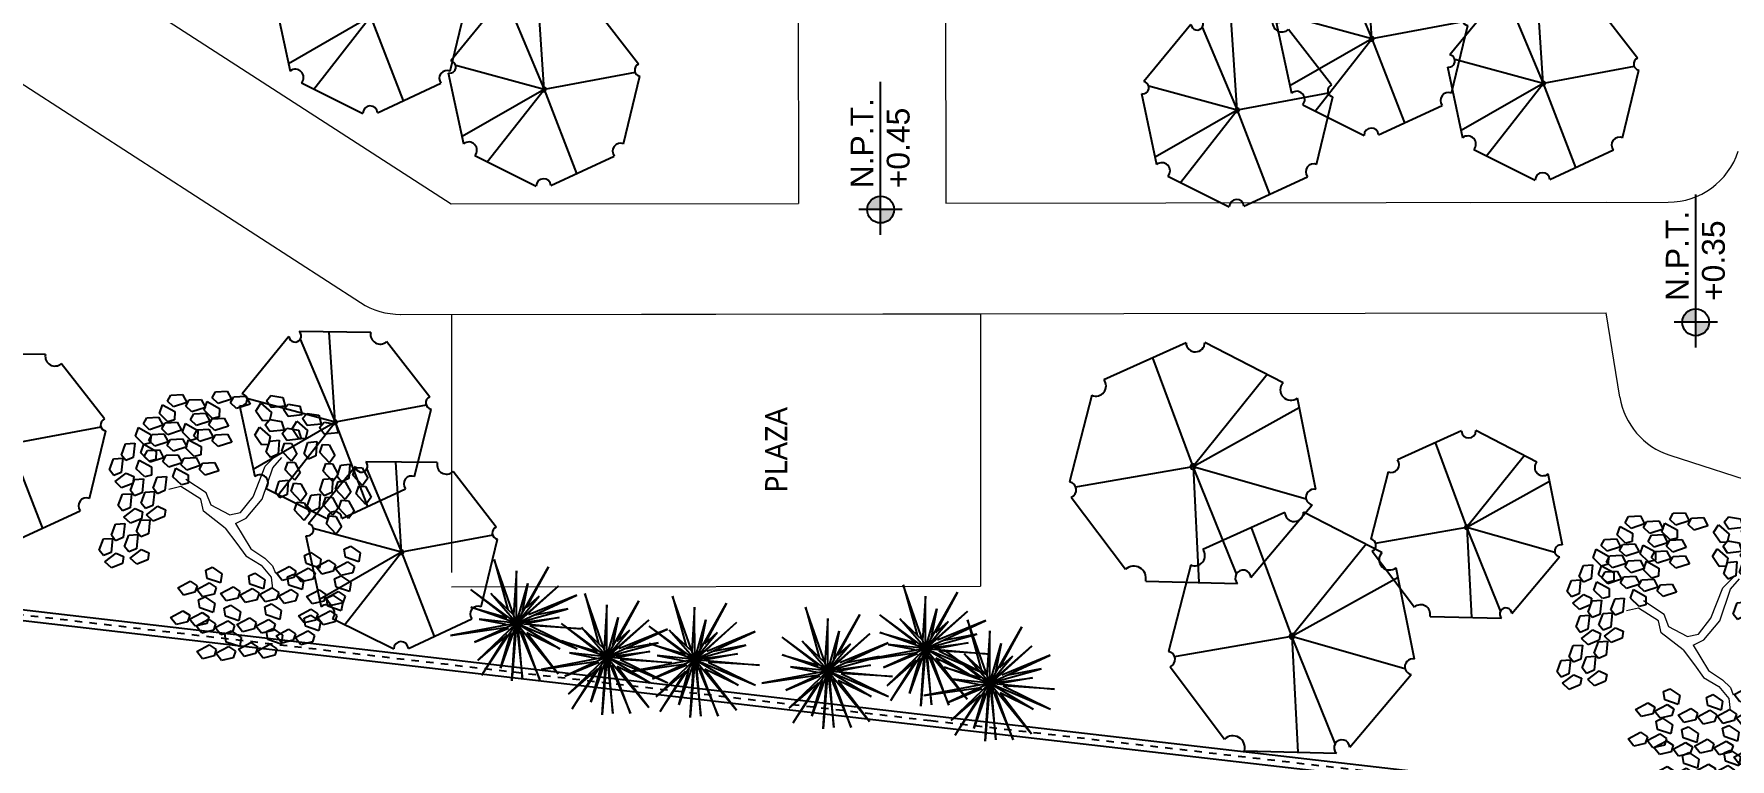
# Model space of a CAD drawing. Header units: feet. Extents: x 1019 to 2236, y -546 to 122.
# Drawn here: x 1074.8 to 1097.82, y -74.8 to -64.95 of the extents above; entities that cross this region are included whole.
import ezdxf

# ---------------------------------------------------------------- set-up
doc = ezdxf.new("R2010")
doc.units = ezdxf.units.FT
doc.header["$LTSCALE"] = 0.05
doc.header["$MEASUREMENT"] = 0
doc.linetypes.add('DASHDOT', pattern=[25.4, 12.7, -6.35, 0, -6.35])
doc.layers.add('A-GENM', color=8, linetype='Continuous', lineweight=9)
doc.layers.add('None', color=7, linetype='Continuous', lineweight=5)
for name, color, linetype in [('PISO', 8, 'Continuous'), ('SOLAR', 2, 'DASHDOT'), ('TXT', 2, 'Continuous')]:
    doc.layers.add(name, color=color, linetype=linetype)
doc.layers.add('PLANTS', color=7, linetype='Continuous', true_color=0x005716)
doc.styles.add('ads', font='trebuc.ttf', dxfattribs={"height": 0.14})
doc.styles.add('ROMAND', font='arial.ttf')

# ---------------------------------------------------------------- blocks, each defined once
blk = doc.blocks.new('Arbol200')
at = {"color": 33, "linetype": 'Continuous'}
for p, q in [((0.457, 0.554), (0.534, 0.672)), ((0.534, 0.672), (0.618, 0.726)), ((0.551, 0.526), (0.678, 0.681)), ((0.678, 0.681), (0.822, 0.726)), ((-0.703, 0.327), (-0.864, 0.436)), ((-0.703, 0.427), (-0.856, 0.517)), ((0.373, 0.354), (0.457, 0.554)), ((0.474, 0.309), (0.551, 0.526)), ((-0.28, 0.372), (-0.703, 0.427)), ((-0.288, 0.254), (-0.703, 0.327)), ((-0.059, 0.136), (-0.288, 0.254)), ((0, 0.218), (-0.28, 0.372)), ((0.093, 0.1), (0, 0.218)), ((0.093, 0.1), (0.373, 0.354)), ((0.339, 0.164), (0.474, 0.309)), ((0, 0), (-0.059, 0.136)), ((0.178, -0.018), (0.339, 0.164)), ((0, 0), (-0.076, -0.254)), ((0.178, -0.018), (0.017, -0.336)), ((-0.22, -0.345), (-0.339, -0.635)), ((-0.127, -0.399), (-0.237, -0.681)), ((-0.076, -0.254), (-0.22, -0.345)), ((0.017, -0.336), (-0.127, -0.399)), ((-0.237, -0.681), (-0.17, -0.826))]:
    blk.add_line(p, q, dxfattribs=at)
at = {"layer": 'PLANTS', "linetype": 'Continuous'}
for p, q in [((-0.697, 1.644), (-0.579, 1.741)), ((-0.579, 1.741), (-0.474, 1.69)), ((0.091, 1.601), (0.15, 1.742)), ((0.15, 1.742), (0.267, 1.747)), ((0.267, 1.747), (0.243, 1.567)), ((-0.926, 1.555), (-0.808, 1.652)), ((-0.914, 1.468), (-0.926, 1.555)), ((-0.703, 1.601), (-0.809, 1.454)), ((-0.808, 1.652), (-0.703, 1.601)), ((-0.685, 1.556), (-0.697, 1.644)), ((-0.58, 1.542), (-0.685, 1.556)), ((-0.474, 1.69), (-0.58, 1.542)), ((-0.477, 1.463), (-0.359, 1.559)), ((-0.359, 1.559), (-0.253, 1.508)), ((0.143, 1.529), (0.091, 1.601)), ((0.243, 1.567), (0.143, 1.529)), ((0.294, 1.605), (0.335, 1.703)), ((0.409, 1.465), (0.294, 1.605)), ((0.335, 1.703), (0.423, 1.692)), ((0.486, 1.553), (0.409, 1.465)), ((0.423, 1.692), (0.486, 1.553)), ((0.489, 1.556), (0.548, 1.697)), ((0.541, 1.484), (0.489, 1.556)), ((0.548, 1.697), (0.665, 1.701)), ((0.665, 1.701), (0.641, 1.522)), ((0.692, 1.56), (0.733, 1.658)), ((0.808, 1.42), (0.692, 1.56)), ((0.733, 1.658), (0.821, 1.647)), ((0.752, 1.501), (0.81, 1.643)), ((0.81, 1.643), (0.927, 1.647)), ((0.821, 1.647), (0.884, 1.508)), ((0.927, 1.647), (0.903, 1.467)), ((0.955, 1.506), (0.995, 1.604)), ((0.995, 1.604), (1.083, 1.593)), ((1.083, 1.593), (1.147, 1.454)), ((-0.939, 1.391), (-0.759, 1.414)), ((-0.904, 1.279), (-0.939, 1.391)), ((-0.809, 1.454), (-0.914, 1.468)), ((-0.759, 1.414), (-0.697, 1.327)), ((-0.697, 1.327), (-0.753, 1.259)), ((-0.706, 1.374), (-0.588, 1.471)), ((-0.694, 1.286), (-0.706, 1.374)), ((-0.483, 1.419), (-0.589, 1.272)), ((-0.588, 1.471), (-0.483, 1.419)), ((-0.465, 1.375), (-0.477, 1.463)), ((-0.477, 1.256), (-0.359, 1.353)), ((-0.359, 1.361), (-0.465, 1.375)), ((-0.253, 1.508), (-0.359, 1.361)), ((-0.359, 1.353), (-0.254, 1.301)), ((-0.248, 1.345), (-0.13, 1.441)), ((-0.236, 1.257), (-0.248, 1.345)), ((-0.025, 1.39), (-0.131, 1.243)), ((-0.13, 1.441), (-0.025, 1.39)), ((0.321, 1.361), (0.361, 1.459)), ((0.436, 1.22), (0.321, 1.361)), ((0.361, 1.459), (0.449, 1.448)), ((0.513, 1.309), (0.436, 1.22)), ((0.449, 1.448), (0.513, 1.309)), ((0.641, 1.522), (0.541, 1.484)), ((0.719, 1.316), (0.76, 1.414)), ((0.834, 1.175), (0.719, 1.316)), ((0.804, 1.43), (0.752, 1.501)), ((0.76, 1.414), (0.848, 1.403)), ((0.903, 1.467), (0.804, 1.43)), ((0.884, 1.508), (0.808, 1.42)), ((0.848, 1.403), (0.911, 1.264)), ((1.07, 1.365), (0.955, 1.506)), ((0.982, 1.261), (1.022, 1.359)), ((1.022, 1.359), (1.11, 1.348)), ((1.059, 1.271), (1.118, 1.412)), ((1.147, 1.454), (1.07, 1.365)), ((1.11, 1.348), (1.173, 1.209)), ((1.118, 1.412), (1.235, 1.416)), ((1.235, 1.416), (1.211, 1.236)), ((1.262, 1.275), (1.303, 1.373)), ((1.303, 1.373), (1.391, 1.362)), ((1.391, 1.362), (1.454, 1.223)), ((-1.41, 1.113), (-1.305, 1.166)), ((-1.404, 0.961), (-1.41, 1.113)), ((-1.305, 1.166), (-1.252, 0.993)), ((-1.13, 1.083), (-1.012, 1.18)), ((-1.012, 1.18), (-0.906, 1.129)), ((-0.906, 1.129), (-1.012, 0.982)), ((-0.753, 1.259), (-0.904, 1.279)), ((-0.9, 1.172), (-0.782, 1.269)), ((-0.888, 1.084), (-0.9, 1.172)), ((-0.677, 1.218), (-0.783, 1.07)), ((-0.782, 1.269), (-0.677, 1.218)), ((-0.718, 1.209), (-0.538, 1.232)), ((-0.684, 1.097), (-0.718, 1.209)), ((-0.589, 1.272), (-0.694, 1.286)), ((-0.533, 1.077), (-0.684, 1.097)), ((-0.538, 1.232), (-0.477, 1.146)), ((-0.477, 1.146), (-0.533, 1.077)), ((-0.49, 1.091), (-0.31, 1.114)), ((-0.455, 0.979), (-0.49, 1.091)), ((-0.465, 1.168), (-0.477, 1.256)), ((-0.36, 1.154), (-0.465, 1.168)), ((-0.254, 1.301), (-0.36, 1.154)), ((-0.31, 1.114), (-0.248, 1.028)), ((-0.131, 1.243), (-0.236, 1.257)), ((0.269, 1.12), (0.328, 1.261)), ((0.321, 1.048), (0.269, 1.12)), ((0.328, 1.261), (0.445, 1.266)), ((0.445, 1.266), (0.421, 1.086)), ((0.472, 1.124), (0.513, 1.222)), ((0.587, 0.984), (0.472, 1.124)), ((0.513, 1.222), (0.601, 1.211)), ((0.583, 0.957), (0.641, 1.098)), ((0.601, 1.211), (0.664, 1.072)), ((0.641, 1.098), (0.758, 1.102)), ((0.758, 1.102), (0.734, 0.922)), ((0.911, 1.264), (0.834, 1.175)), ((1.097, 1.121), (0.982, 1.261)), ((1.111, 1.199), (1.059, 1.271)), ((1.173, 1.209), (1.097, 1.121)), ((1.211, 1.236), (1.111, 1.199)), ((1.377, 1.134), (1.262, 1.275)), ((1.289, 1.03), (1.329, 1.128)), ((1.329, 1.128), (1.418, 1.117)), ((1.454, 1.223), (1.377, 1.134)), ((1.418, 1.117), (1.481, 0.978)), ((-1.478, 0.877), (-1.373, 0.93)), ((-1.472, 0.725), (-1.478, 0.877)), ((-1.327, 0.917), (-1.404, 0.961)), ((-1.373, 0.93), (-1.32, 0.756)), ((-1.252, 0.993), (-1.327, 0.917)), ((-1.142, 0.919), (-0.962, 0.942)), ((-1.108, 0.807), (-1.142, 0.919)), ((-1.118, 0.995), (-1.13, 1.083)), ((-1.012, 0.982), (-1.118, 0.995)), ((-0.962, 0.942), (-0.9, 0.855)), ((-0.783, 1.07), (-0.888, 1.084)), ((-0.571, 0.82), (-0.452, 0.917)), ((-0.304, 0.959), (-0.455, 0.979)), ((-0.452, 0.917), (-0.347, 0.866)), ((-0.341, 0.909), (-0.223, 1.006)), ((-0.329, 0.821), (-0.341, 0.909)), ((-0.248, 1.028), (-0.304, 0.959)), ((-0.118, 0.954), (-0.224, 0.807)), ((-0.223, 1.006), (-0.118, 0.954)), ((0.421, 1.086), (0.321, 1.048)), ((0.499, 0.88), (0.539, 0.978)), ((0.614, 0.739), (0.499, 0.88)), ((0.539, 0.978), (0.627, 0.967)), ((0.635, 0.885), (0.583, 0.957)), ((0.664, 1.072), (0.587, 0.984)), ((0.627, 0.967), (0.691, 0.828)), ((0.734, 0.922), (0.635, 0.885)), ((0.785, 0.961), (0.826, 1.059)), ((0.901, 0.821), (0.785, 0.961)), ((0.826, 1.059), (0.914, 1.048)), ((0.977, 0.909), (0.901, 0.821)), ((0.914, 1.048), (0.977, 0.909)), ((1.015, 0.748), (1.073, 0.889)), ((1.073, 0.889), (1.19, 0.894)), ((1.19, 0.894), (1.166, 0.714)), ((1.404, 0.89), (1.289, 1.03)), ((1.321, 0.829), (1.38, 0.97)), ((1.38, 0.97), (1.497, 0.975)), ((1.481, 0.978), (1.404, 0.89)), ((1.497, 0.975), (1.473, 0.795)), ((1.524, 0.833), (1.565, 0.932)), ((1.565, 0.932), (1.653, 0.921)), ((1.653, 0.921), (1.716, 0.782)), ((-1.545, 0.614), (-1.441, 0.667)), ((-1.395, 0.681), (-1.472, 0.725)), ((-1.441, 0.667), (-1.387, 0.493)), ((-1.32, 0.756), (-1.395, 0.681)), ((-1.348, 0.615), (-1.258, 0.772)), ((-1.258, 0.772), (-1.152, 0.769)), ((-1.24, 0.66), (-1.136, 0.712)), ((-1.235, 0.507), (-1.24, 0.66)), ((-1.131, 0.683), (-1.239, 0.575)), ((-1.152, 0.769), (-1.131, 0.683)), ((-1.136, 0.712), (-1.083, 0.539)), ((-0.956, 0.787), (-1.108, 0.807)), ((-1.053, 0.602), (-0.935, 0.699)), ((-0.9, 0.855), (-0.956, 0.787)), ((-0.935, 0.699), (-0.83, 0.648)), ((-0.824, 0.691), (-0.706, 0.788)), ((-0.812, 0.603), (-0.824, 0.691)), ((-0.601, 0.737), (-0.707, 0.589)), ((-0.706, 0.788), (-0.601, 0.737)), ((-0.583, 0.655), (-0.403, 0.678)), ((-0.549, 0.544), (-0.583, 0.655)), ((-0.559, 0.732), (-0.571, 0.82)), ((-0.453, 0.718), (-0.559, 0.732)), ((-0.347, 0.866), (-0.453, 0.718)), ((-0.403, 0.678), (-0.341, 0.592)), ((-0.224, 0.807), (-0.329, 0.821)), ((0.691, 0.828), (0.614, 0.739)), ((0.812, 0.716), (0.853, 0.815)), ((0.927, 0.576), (0.812, 0.716)), ((0.853, 0.815), (0.941, 0.804)), ((1.004, 0.665), (0.927, 0.576)), ((0.941, 0.804), (1.004, 0.665)), ((1.067, 0.676), (1.015, 0.748)), ((1.166, 0.714), (1.067, 0.676)), ((1.218, 0.752), (1.258, 0.85)), ((1.333, 0.612), (1.218, 0.752)), ((1.258, 0.85), (1.346, 0.839)), ((1.373, 0.757), (1.321, 0.829)), ((1.409, 0.7), (1.333, 0.612)), ((1.346, 0.839), (1.409, 0.7)), ((1.473, 0.795), (1.373, 0.757)), ((1.639, 0.693), (1.524, 0.833)), ((1.551, 0.589), (1.591, 0.687)), ((1.591, 0.687), (1.679, 0.676)), ((1.716, 0.782), (1.639, 0.693)), ((1.679, 0.676), (1.743, 0.537)), ((-1.539, 0.462), (-1.545, 0.614)), ((-1.462, 0.418), (-1.539, 0.462)), ((-1.387, 0.493), (-1.462, 0.418)), ((-1.239, 0.575), (-1.348, 0.615)), ((-1.308, 0.423), (-1.204, 0.476)), ((-1.157, 0.463), (-1.235, 0.507)), ((-1.204, 0.476), (-1.151, 0.302)), ((-1.083, 0.539), (-1.157, 0.463)), ((-1.066, 0.438), (-0.886, 0.461)), ((-1.032, 0.326), (-1.066, 0.438)), ((-1.042, 0.514), (-1.053, 0.602)), ((-0.936, 0.501), (-1.042, 0.514)), ((-0.83, 0.648), (-0.936, 0.501)), ((-0.886, 0.461), (-0.824, 0.374)), ((-0.707, 0.589), (-0.812, 0.603)), ((-0.397, 0.523), (-0.549, 0.544)), ((-0.341, 0.592), (-0.397, 0.523)), ((0.667, 0.467), (0.726, 0.608)), ((0.719, 0.395), (0.667, 0.467)), ((0.726, 0.608), (0.843, 0.612)), ((0.843, 0.612), (0.819, 0.432)), ((0.87, 0.471), (0.911, 0.569)), ((0.985, 0.33), (0.87, 0.471)), ((0.911, 0.569), (0.999, 0.558)), ((0.999, 0.558), (1.062, 0.419)), ((1.244, 0.508), (1.285, 0.606)), ((1.36, 0.367), (1.244, 0.508)), ((1.285, 0.606), (1.373, 0.595)), ((1.436, 0.456), (1.36, 0.367)), ((1.373, 0.595), (1.436, 0.456)), ((1.455, 0.312), (1.514, 0.453)), ((1.514, 0.453), (1.631, 0.458)), ((1.666, 0.449), (1.551, 0.589)), ((1.631, 0.458), (1.607, 0.278)), ((1.743, 0.537), (1.666, 0.449)), ((-1.613, 0.378), (-1.509, 0.431)), ((-1.608, 0.225), (-1.613, 0.378)), ((-1.53, 0.182), (-1.608, 0.225)), ((-1.456, 0.257), (-1.53, 0.182)), ((-1.509, 0.431), (-1.456, 0.257)), ((-1.484, 0.116), (-1.393, 0.273)), ((-1.393, 0.273), (-1.287, 0.27)), ((-1.303, 0.271), (-1.308, 0.423)), ((-1.225, 0.227), (-1.303, 0.271)), ((-1.287, 0.27), (-1.266, 0.184)), ((-1.151, 0.302), (-1.225, 0.227)), ((-1.179, 0.161), (-1.088, 0.318)), ((-1.088, 0.318), (-0.982, 0.315)), ((-0.961, 0.229), (-1.069, 0.121)), ((-0.88, 0.305), (-1.032, 0.326)), ((-0.982, 0.315), (-0.961, 0.229)), ((-0.824, 0.374), (-0.88, 0.305)), ((0.819, 0.432), (0.719, 0.395)), ((0.897, 0.226), (0.938, 0.324)), ((1.012, 0.086), (0.897, 0.226)), ((0.938, 0.324), (1.026, 0.313)), ((1.062, 0.419), (0.985, 0.33)), ((1.026, 0.313), (1.089, 0.174)), ((1.133, 0.24), (1.192, 0.381)), ((1.185, 0.168), (1.133, 0.24)), ((1.192, 0.381), (1.309, 0.385)), ((1.309, 0.385), (1.285, 0.205)), ((1.336, 0.244), (1.377, 0.342)), ((1.451, 0.104), (1.336, 0.244)), ((1.377, 0.342), (1.465, 0.331)), ((1.507, 0.24), (1.455, 0.312)), ((1.465, 0.331), (1.528, 0.192)), ((1.607, 0.278), (1.507, 0.24)), ((1.658, 0.316), (1.699, 0.415)), ((1.773, 0.176), (1.658, 0.316)), ((1.699, 0.415), (1.787, 0.403)), ((1.85, 0.264), (1.773, 0.176)), ((1.787, 0.403), (1.85, 0.264)), ((-1.374, 0.075), (-1.484, 0.116)), ((-1.266, 0.184), (-1.374, 0.075)), ((-1.069, 0.121), (-1.179, 0.161)), ((0.701, -0.087), (0.76, 0.054)), ((0.76, 0.054), (0.877, 0.058)), ((0.877, 0.058), (0.853, -0.122)), ((0.904, -0.083), (0.945, 0.015)), ((0.945, 0.015), (1.033, 0.004)), ((1.089, 0.174), (1.012, 0.086)), ((1.033, 0.004), (1.096, -0.135)), ((1.091, -0.105), (1.149, 0.036)), ((1.149, 0.036), (1.266, 0.04)), ((1.285, 0.205), (1.185, 0.168)), ((1.266, 0.04), (1.242, -0.14)), ((1.363, -0.001), (1.403, 0.098)), ((1.403, 0.098), (1.491, 0.086)), ((1.528, 0.192), (1.451, 0.104)), ((1.491, 0.086), (1.555, -0.053)), ((1.685, 0.072), (1.725, 0.17)), ((1.8, -0.068), (1.685, 0.072)), ((1.725, 0.17), (1.813, 0.159)), ((1.877, 0.02), (1.8, -0.068)), ((1.813, 0.159), (1.877, 0.02)), ((-1.537, -0.09), (-1.446, -0.016)), ((-1.499, -0.238), (-1.537, -0.09)), ((-1.446, -0.016), (-1.357, -0.175)), ((-1.357, -0.175), (-1.414, -0.264)), ((-1.012, -0.226), (-0.921, -0.152)), ((-0.921, -0.152), (-0.832, -0.311)), ((0.753, -0.159), (0.701, -0.087)), ((0.853, -0.122), (0.753, -0.159)), ((1.019, -0.223), (0.904, -0.083)), ((1.096, -0.135), (1.019, -0.223)), ((1.143, -0.177), (1.091, -0.105)), ((1.242, -0.14), (1.143, -0.177)), ((1.294, -0.101), (1.334, -0.003)), ((1.409, -0.241), (1.294, -0.101)), ((1.334, -0.003), (1.422, -0.014)), ((1.478, -0.141), (1.363, -0.001)), ((1.485, -0.153), (1.409, -0.241)), ((1.422, -0.014), (1.485, -0.153)), ((1.555, -0.053), (1.478, -0.141)), ((-1.553, -0.335), (-1.463, -0.262)), ((-1.516, -0.483), (-1.553, -0.335)), ((-1.414, -0.264), (-1.499, -0.238)), ((-1.463, -0.262), (-1.374, -0.42)), ((-1.374, -0.42), (-1.431, -0.51)), ((-1.372, -0.564), (-1.316, -0.391)), ((-1.316, -0.391), (-1.212, -0.372)), ((-1.212, -0.372), (-1.173, -0.452)), ((-1.206, -0.308), (-1.116, -0.234)), ((-1.169, -0.456), (-1.206, -0.308)), ((-1.116, -0.234), (-1.027, -0.392)), ((-1.027, -0.392), (-1.084, -0.482)), ((-1.028, -0.471), (-0.937, -0.398)), ((-0.974, -0.374), (-1.012, -0.226)), ((-0.889, -0.4), (-0.974, -0.374)), ((-0.937, -0.398), (-0.849, -0.556)), ((-0.832, -0.311), (-0.889, -0.4)), ((-0.622, -0.317), (-0.531, -0.243)), ((-0.584, -0.465), (-0.622, -0.317)), ((-0.531, -0.243), (-0.442, -0.402)), ((-0.442, -0.402), (-0.499, -0.491)), ((0.931, -0.328), (0.971, -0.229)), ((1.046, -0.468), (0.931, -0.328)), ((0.971, -0.229), (1.059, -0.24)), ((1.123, -0.379), (1.046, -0.468)), ((1.059, -0.24), (1.123, -0.379)), ((1.321, -0.346), (1.361, -0.247)), ((1.436, -0.486), (1.321, -0.346)), ((1.361, -0.247), (1.449, -0.259)), ((1.512, -0.398), (1.436, -0.486)), ((1.449, -0.259), (1.512, -0.398)), ((-1.431, -0.51), (-1.516, -0.483)), ((-1.384, -0.644), (-1.293, -0.57)), ((-1.347, -0.792), (-1.384, -0.644)), ((-1.256, -0.58), (-1.372, -0.564)), ((-1.293, -0.57), (-1.205, -0.728)), ((-1.173, -0.452), (-1.256, -0.58)), ((-1.223, -0.553), (-1.132, -0.479)), ((-1.185, -0.701), (-1.223, -0.553)), ((-1.084, -0.482), (-1.169, -0.456)), ((-1.132, -0.479), (-1.043, -0.638)), ((-1.043, -0.638), (-1.1, -0.727)), ((-1.041, -0.782), (-0.986, -0.609)), ((-0.99, -0.619), (-1.028, -0.471)), ((-0.906, -0.646), (-0.99, -0.619)), ((-0.986, -0.609), (-0.882, -0.59)), ((-0.849, -0.556), (-0.906, -0.646)), ((-0.882, -0.59), (-0.843, -0.67)), ((-0.846, -0.7), (-0.791, -0.527)), ((-0.791, -0.527), (-0.687, -0.508)), ((-0.648, -0.588), (-0.731, -0.716)), ((-0.687, -0.508), (-0.648, -0.588)), ((-0.639, -0.562), (-0.548, -0.489)), ((-0.601, -0.71), (-0.639, -0.562)), ((-0.499, -0.491), (-0.584, -0.465)), ((-0.548, -0.489), (-0.459, -0.647)), ((-0.459, -0.647), (-0.516, -0.736)), ((-0.457, -0.791), (-0.401, -0.618)), ((-0.401, -0.618), (-0.297, -0.599)), ((-0.297, -0.599), (-0.258, -0.679)), ((-1.401, -0.889), (-1.31, -0.815)), ((-1.262, -0.818), (-1.347, -0.792)), ((-1.31, -0.815), (-1.221, -0.974)), ((-1.205, -0.728), (-1.262, -0.818)), ((-1.1, -0.727), (-1.185, -0.701)), ((-0.925, -0.798), (-1.041, -0.782)), ((-1.037, -0.889), (-0.946, -0.815)), ((-0.946, -0.815), (-0.857, -0.973)), ((-0.843, -0.67), (-0.925, -0.798)), ((-0.731, -0.716), (-0.846, -0.7)), ((-0.842, -0.78), (-0.751, -0.706)), ((-0.804, -0.928), (-0.842, -0.78)), ((-0.751, -0.706), (-0.663, -0.864)), ((-0.663, -0.864), (-0.72, -0.954)), ((-0.63, -0.798), (-0.539, -0.724)), ((-0.593, -0.946), (-0.63, -0.798)), ((-0.516, -0.736), (-0.601, -0.71)), ((-0.539, -0.724), (-0.451, -0.883)), ((-0.341, -0.807), (-0.457, -0.791)), ((-0.258, -0.679), (-0.341, -0.807)), ((0.068, -0.921), (0.093, -0.817)), ((0.093, -0.817), (0.182, -0.814)), ((0.182, -0.814), (0.266, -0.942)), ((-1.363, -1.037), (-1.401, -0.889)), ((-1.278, -1.063), (-1.363, -1.037)), ((-1.221, -0.974), (-1.278, -1.063)), ((-1.219, -1.118), (-1.164, -0.945)), ((-1.164, -0.945), (-1.059, -0.926)), ((-1.021, -1.006), (-1.103, -1.134)), ((-1.059, -0.926), (-1.021, -1.006)), ((-1.054, -1.134), (-0.963, -1.06)), ((-0.999, -1.037), (-1.037, -0.889)), ((-0.915, -1.063), (-0.999, -1.037)), ((-0.963, -1.06), (-0.874, -1.219)), ((-0.857, -0.973), (-0.915, -1.063)), ((-0.859, -1.025), (-0.768, -0.951)), ((-0.821, -1.173), (-0.859, -1.025)), ((-0.72, -0.954), (-0.804, -0.928)), ((-0.768, -0.951), (-0.679, -1.11)), ((-0.677, -1.254), (-0.622, -1.081)), ((-0.647, -1.043), (-0.556, -0.97)), ((-0.609, -1.191), (-0.647, -1.043)), ((-0.622, -1.081), (-0.517, -1.062)), ((-0.508, -0.972), (-0.593, -0.946)), ((-0.556, -0.97), (-0.467, -1.128)), ((-0.517, -1.062), (-0.479, -1.142)), ((-0.451, -0.883), (-0.508, -0.972)), ((-0.41, -1.099), (-0.305, -1.08)), ((-0.327, -0.888), (-0.146, -0.871)), ((-0.296, -1.001), (-0.327, -0.888)), ((-0.305, -1.08), (-0.267, -1.16)), ((-0.146, -1.026), (-0.296, -1.001)), ((-0.146, -0.871), (-0.087, -0.959)), ((-0.087, -0.959), (-0.146, -1.026)), ((-0.109, -1.002), (0.072, -0.985)), ((-0.079, -1.115), (-0.109, -1.002)), ((0.204, -1.041), (0.068, -0.921)), ((0.072, -0.985), (0.13, -1.073)), ((0.13, -1.073), (0.072, -1.14)), ((0.266, -0.942), (0.204, -1.041)), ((0.258, -0.988), (0.438, -0.97)), ((0.288, -1.1), (0.258, -0.988)), ((0.438, -0.97), (0.497, -1.059)), ((0.497, -1.059), (0.439, -1.126)), ((0.475, -1.102), (0.656, -1.085)), ((0.653, -1.02), (0.677, -0.917)), ((0.789, -1.141), (0.653, -1.02)), ((0.656, -1.085), (0.715, -1.173)), ((0.677, -0.917), (0.766, -0.914)), ((0.766, -0.914), (0.85, -1.042)), ((0.85, -1.042), (0.789, -1.141)), ((-1.103, -1.134), (-1.219, -1.118)), ((-1.016, -1.282), (-1.054, -1.134)), ((-0.931, -1.308), (-1.016, -1.282)), ((-0.874, -1.219), (-0.931, -1.308)), ((-0.872, -1.363), (-0.817, -1.19)), ((-0.736, -1.199), (-0.821, -1.173)), ((-0.817, -1.19), (-0.712, -1.171)), ((-0.674, -1.251), (-0.756, -1.379)), ((-0.679, -1.11), (-0.736, -1.199)), ((-0.712, -1.171), (-0.674, -1.251)), ((-0.561, -1.27), (-0.677, -1.254)), ((-0.524, -1.218), (-0.609, -1.191)), ((-0.479, -1.142), (-0.561, -1.27)), ((-0.467, -1.128), (-0.524, -1.218)), ((-0.465, -1.272), (-0.41, -1.099)), ((-0.349, -1.288), (-0.465, -1.272)), ((-0.267, -1.16), (-0.349, -1.288)), ((-0.271, -1.402), (-0.246, -1.298)), ((-0.246, -1.298), (-0.157, -1.295)), ((-0.242, -1.169), (-0.061, -1.152)), ((-0.212, -1.282), (-0.242, -1.169)), ((-0.061, -1.307), (-0.212, -1.282)), ((-0.157, -1.295), (-0.073, -1.423)), ((0.072, -1.14), (-0.079, -1.115)), ((-0.061, -1.152), (-0.003, -1.24)), ((-0.003, -1.24), (-0.061, -1.307)), ((-0.024, -1.283), (0.156, -1.266)), ((0.006, -1.396), (-0.024, -1.283)), ((0.153, -1.202), (0.178, -1.099)), ((0.289, -1.322), (0.153, -1.202)), ((0.156, -1.266), (0.215, -1.355)), ((0.178, -1.099), (0.266, -1.096)), ((0.266, -1.096), (0.351, -1.223)), ((0.439, -1.126), (0.288, -1.1)), ((0.351, -1.223), (0.289, -1.322)), ((0.368, -1.296), (0.549, -1.279)), ((0.398, -1.409), (0.368, -1.296)), ((0.506, -1.215), (0.475, -1.102)), ((0.656, -1.24), (0.506, -1.215)), ((0.549, -1.279), (0.607, -1.367)), ((0.715, -1.173), (0.656, -1.24)), ((0.763, -1.329), (0.788, -1.226)), ((0.788, -1.226), (0.876, -1.223)), ((0.876, -1.223), (0.961, -1.35)), ((-0.756, -1.379), (-0.872, -1.363)), ((-0.666, -1.369), (-0.485, -1.352)), ((-0.635, -1.482), (-0.666, -1.369)), ((-0.485, -1.507), (-0.635, -1.482)), ((-0.485, -1.352), (-0.426, -1.44)), ((-0.426, -1.44), (-0.485, -1.507)), ((-0.448, -1.483), (-0.267, -1.466)), ((-0.418, -1.596), (-0.448, -1.483)), ((-0.135, -1.522), (-0.271, -1.402)), ((-0.267, -1.466), (-0.209, -1.554)), ((-0.073, -1.423), (-0.135, -1.522)), ((0.157, -1.421), (0.006, -1.396)), ((0.215, -1.355), (0.157, -1.421)), ((0.549, -1.434), (0.398, -1.409)), ((0.607, -1.367), (0.549, -1.434)), ((0.586, -1.41), (0.766, -1.393)), ((0.616, -1.523), (0.586, -1.41)), ((0.899, -1.449), (0.763, -1.329)), ((0.766, -1.393), (0.825, -1.482)), ((0.825, -1.482), (0.767, -1.549)), ((0.961, -1.35), (0.899, -1.449)), ((-0.267, -1.621), (-0.418, -1.596)), ((-0.209, -1.554), (-0.267, -1.621)), ((0.767, -1.549), (0.616, -1.523))]:
    blk.add_line(p, q, dxfattribs=at)
blk = doc.blocks.new('ARBOL4')
at = {"layer": 'PLANTS'}
for p, q in [((-0.215225, 0.439234), (-0.445698, 0.173788)), ((-0.172006, 0.430212), (0, 0)), ((0.18998, 0.442934), (-0.157772, 0.457476)), ((0.465439, 0.126688), (0.258534, 0.409628)), ((0, 0), (0.381619, 0.241316)), ((-0.474293, 0.087687), (-0.409359, -0.263952)), ((0.392021, -0.274733), (0.48214, 0.055782)), ((0, 0), (-0.436626, -0.116299)), ((-0.37373, -0.251589), (0, 0)), ((0, 0), (-0.030926, -0.456175)), ((0.410256, -0.207857), (0, 0)), ((0, 0), (0.311329, -0.356352)), ((-0.375843, -0.309965), (-0.049034, -0.484529)), ((0.011921, -0.485418), (0.345337, -0.341692))]:
    blk.add_line(p, q, dxfattribs=at)
for centre, radius, start, end in [((-0.189074, 0.45647), 0.031319, 213.386078, 1.840691), ((0.228399, 0.434803), 0.03927, 168.050674, 320.127319), ((-0.47347, 0.135212), 0.047533, 269.007996, 54.248581), ((0.474388, 0.091377), 0.036427, 104.220505, 282.287354), ((0, 0), 0.01, 0, 180), ((0, 0), 0.01, 180, 0), ((-0.383672, -0.280455), 0.030531, 284.858551, 147.280869), ((0.371318, -0.310052), 0.04094, 59.622765, 230.608597), ((-0.018543, -0.484042), 0.030495, 357.413361, 180.915833)]:
    blk.add_arc(centre, radius, start, end, dxfattribs=at)
blk = doc.blocks.new('T36')
at = {"color": 86, "linetype": 'Continuous'}
for p, q in [((-0.003, -0.009), (-0.294, 0.392)), ((-0.294, 0.392), (-0.079, 0.067)), ((-0.003, -0.009), (-0.054, 0.472)), ((-0.054, 0.472), (-0.003, 0.092)), ((-0.003, -0.009), (0.098, 0.472)), ((-0.003, 0.092), (0.098, 0.472)), ((-0.003, -0.009), (-0.181, 0.345)), ((-0.181, 0.345), (-0.083, 0.101)), ((-0.003, -0.009), (-0.105, 0.295)), ((-0.105, 0.295), (-0.011, 0.059)), ((-0.003, -0.009), (0.307, 0.369)), ((-0.003, -0.009), (0.123, 0.345)), ((0.307, 0.369), (0.053, 0.08)), ((0.123, 0.345), (0.053, 0.08)), ((-0.003, -0.009), (-0.46, 0.143)), ((-0.46, 0.143), (-0.13, 0.041)), ((-0.003, -0.009), (-0.333, 0.244)), ((-0.333, 0.244), (-0.029, 0.016)), ((-0.003, -0.009), (0.377, 0.244)), ((0.377, 0.244), (0.047, 0.041)), ((-0.003, -0.009), (-0.308, 0.016)), ((-0.308, 0.016), (-0.079, 0.016)), ((-0.003, -0.009), (-0.232, 0.117)), ((-0.232, 0.117), (-0.13, 0.041)), ((-0.003, -0.009), (0.402, 0.117)), ((-0.003, -0.009), (0.427, 0.041)), ((0.402, 0.117), (0.047, 0.016)), ((0.427, 0.041), (0.047, -0.009)), ((-0.003, -0.009), (-0.434, -0.263)), ((-0.434, -0.263), (-0.089, -0.09)), ((-0.003, -0.009), (-0.384, -0.085)), ((-0.384, -0.085), (-0.059, -0.042)), ((-0.003, -0.009), (-0.181, -0.39)), ((-0.003, -0.009), (-0.181, -0.238)), ((-0.181, -0.238), (-0.059, -0.042)), ((-0.029, -0.085), (-0.181, -0.39)), ((-0.003, -0.009), (-0.054, -0.364)), ((-0.054, -0.364), (-0.029, -0.085)), ((-0.003, -0.009), (0.183, -0.472)), ((-0.003, -0.009), (0.427, -0.187)), ((-0.003, -0.009), (0.022, -0.288)), ((-0.003, -0.009), (0.351, -0.06)), ((-0.003, -0.009), (0.199, -0.288)), ((-0.003, -0.009), (0.326, -0.238)), ((0.022, -0.288), (0.022, -0.085)), ((0.199, -0.288), (0.047, -0.06)), ((0.183, -0.472), (0.047, -0.085)), ((0.351, -0.06), (0.073, -0.035)), ((0.427, -0.187), (0.098, -0.06)), ((0.098, -0.06), (0.326, -0.238))]:
    blk.add_line(p, q, dxfattribs=at)
blk = doc.blocks.new('Arbol222')
at = {"layer": 'PLANTS', "lineweight": 15, "xscale": 1.5, "yscale": 1.5, "zscale": 1.5}
blk.add_blockref('T36', (0.005, 0.014), dxfattribs=at)
blk = doc.blocks.new('A$C7FF54E45')
at = {"layer": 'SOLAR', "linetype": 'Continuous', "ltscale": 0.15}
blk.add_lwpolyline([(66.124, 33.191), (34.853, 30.693), (7.642, 28.496), (3.32, 28.119), (3.338, 28.271), (7.63, 28.645), (34.841, 30.843), (66.26, 33.352), (68.078, 13.246), (60.53, 11.749), (47.102, 9.086), (34.373, 6.546), (24.073, 4.557), (22.007, 4.131), (9.481, 1.696), (-0.018, -0.156), (0, 0)], dxfattribs=at)
at = {"layer": 'SOLAR', "ltscale": 0.03}
blk.add_lwpolyline([(3.342, 28.196), (7.636, 28.57), (34.847, 30.768), (66.118, 33.265), (67.917, 13.367), (60.501, 11.896), (47.073, 9.233), (34.344, 6.693), (24.044, 4.704), (21.978, 4.278), (9.452, 1.843), (0, 0), (3.328, 28.184)], dxfattribs=at)
blk = doc.blocks.new('A$C04841795')
at = {"ltscale": 45}
h = blk.add_hatch(color=256, dxfattribs=at)
h.dxf.hatch_style = 1
h.paths.add_polyline_path([(0.179, 0.249), (0.179, 0.154), (0.274, 0.154, 0.414214)])
h.paths.add_polyline_path([(0.179, 0.154), (0.083, 0.154, 0.414214), (0.179, 0.058)])
at = {"layer": 'TXT', "ltscale": 45}
for p, q in [((0.179, 0), (0.179, 0.308)), ((0, 0.154), (1.087, 0.154))]:
    blk.add_line(p, q, dxfattribs=at)
blk.add_circle((0.179, 0.154), 0.0956, dxfattribs=at)

msp = doc.modelspace()

# ---------------------------------------------------------------- linework, layer by layer
at = {"layer": 'A-GENM', "extrusion": (7.74729e-15, 7.31823e-14, -1)}
for p, q in [((1070.904, -61.08), (1080.465, -67.258)), ((1070.673, -63.067), (1079.234, -68.599))]:
    msp.add_line(p, q, dxfattribs=at)
at = {"layer": 'A-GENM'}
for p, q in [((1085.174, -64.065), (1085.178, -67.252)), ((1087.174, -64.064), (1087.178, -67.248)), ((1080.465, -67.258), (1085.178, -67.252)), ((1087.178, -67.248), (1096.143, -67.236)), ((1094.304, -67.239), (1096.984, -67.235)), ((1079.778, -68.759), (1096.14, -68.738)), ((1080.467, -68.759), (1087.647, -68.75)), ((1096.327, -69.882), (1096.14, -68.738)), ((1097.006, -70.672), (1116.044, -76.837)), ((1080.468, -72.459), (1087.649, -72.45))]:
    msp.add_line(p, q, dxfattribs=at)
at = {"layer": 'A-GENM', "extrusion": (-1.45974e-15, 5.09803e-16, -1)}
msp.add_line((1080.467, -68.759), (1080.468, -72.264), dxfattribs=at)
at = {"layer": 'A-GENM', "extrusion": (-2.20407e-16, 5.10204e-16, -1)}
msp.add_line((1087.647, -68.75), (1087.649, -72.45), dxfattribs=at)
at = {"layer": 'A-GENM'}
for centre, start, end in [((1096.983, -66.235), 270.0737, 342.057), ((1079.777, -67.759), 237.1316, 270.0737), ((1097.314, -69.72), 189.2909, 252.057)]:
    msp.add_arc(centre, 1, start, end, dxfattribs=at)

# ---------------------------------------------------------------- block references
at = {"ltscale": 45, "xscale": 1.911, "yscale": 1.911, "zscale": 1.911, "rotation": 90}
for p in [(1086.587, -67.677), (1086.587, -67.677), (1097.652, -69.207), (1097.652, -69.207)]:
    msp.add_blockref('A$C04841795', p, dxfattribs=at)
at = {"layer": 'None', "lineweight": 15}
for name, p, xscale, yscale, zscale, rotation in [('ARBOL4', (1079.371, -64.716), 2.714450404586388, 2.714450404586388, 2.714450404586388, 258.7903459937169), ('ARBOL4', (1092.961, -65.016), 2.714450404586388, 2.714450404586388, 2.714450404586388, 258.7903459937169), ('ARBOL4', (1081.724, -65.704), 2.714450404586388, 2.714450404586388, 2.714450404586388, 258.7903459937169), ('ARBOL4', (1095.285, -65.622), 2.714450404586388, 2.714450404586388, 2.714450404586388, 258.7903459937169), ('ARBOL4', (1091.132, -65.985), 2.714450404586388, 2.714450404586388, 2.714450404586388, 258.7903459937169), ('ARBOL4', (1078.889, -70.222), 2.714450404586388, 2.714450404586388, 2.714450404586388, 258.7903459937169), ('ARBOL4', (1074.474, -70.52), 2.714450404586388, 2.714450404586388, 2.714450404586388, 258.7903459937169), ('ARBOL4', (1090.534, -70.825), 3.487943930335772, 3.487943930335772, 3.487943930335772, 78.01961421517075), ('Arbol200', (1077.453, -71.482), 1.05824470625396, 1.05824470625396, 1.05824470625396, 258.7903459937164), ('ARBOL4', (1094.251, -71.649), 2.714450404586424, 2.714450404586424, 2.714450404586424, 78.0196142151707), ('ARBOL4', (1079.791, -71.988), 2.714450404586388, 2.714450404586388, 2.714450404586388, 258.7903459937169), ('Arbol200', (1097.24, -73.132), 1.05824470625396, 1.05824470625396, 1.05824470625396, 258.7903459937164), ('ARBOL4', (1091.876, -73.129), 3.487943930335772, 3.487943930335772, 3.487943930335772, 78.01961421517075), ('Arbol222', (1081.349, -72.948), 1.215642893999417, 1.215642893999417, 1.215642893999417, 258.7903459937172), ('Arbol222', (1082.578, -73.409), 1.215642893999417, 1.215642893999417, 1.215642893999417, 258.7903459937172), ('Arbol222', (1083.769, -73.443), 1.215642893999417, 1.215642893999417, 1.215642893999417, 258.7903459937172), ('Arbol222', (1086.901, -73.292), 1.215642893999417, 1.215642893999417, 1.215642893999417, 258.7903459937172), ('Arbol222', (1085.575, -73.596), 1.215642893999417, 1.215642893999417, 1.215642893999417, 258.7903459937172), ('Arbol222', (1087.774, -73.765), 1.215642893999417, 1.215642893999417, 1.215642893999417, 258.7903459937172)]:
    msp.add_blockref(name, p, dxfattribs=dict(at, xscale=xscale, yscale=yscale, zscale=zscale, rotation=rotation))
at = {"layer": 'PISO', "rotation": 168.7903459937098}
msp.add_blockref('A$C7FF54E45', (1127.14, -50.871), dxfattribs=at)

# ---------------------------------------------------------------- texts
at = {"layer": 'TXT', "ltscale": 45, "style": 'ROMAND'}
for s, p in [('N.P.T.', (1086.195, -67.047)), ('N.P.T.', (1086.195, -67.047)), ('+0.45', (1086.686, -67.047)), ('N.P.T.', (1097.261, -68.577)), ('N.P.T.', (1097.261, -68.577)), ('+0.35', (1097.752, -68.577))]:
    msp.add_text(s, height=0.3096, rotation=90, dxfattribs=at).set_placement(p)
at = {"layer": 'TXT', "insert": (1084.725, -70.599), "char_height": 0.3, "width": 2.688, "attachment_point": 2, "rotation": 90.0185, "style": 'ads'}
msp.add_mtext('PLAZA', dxfattribs=at)

doc.saveas('drawing.dxf')
